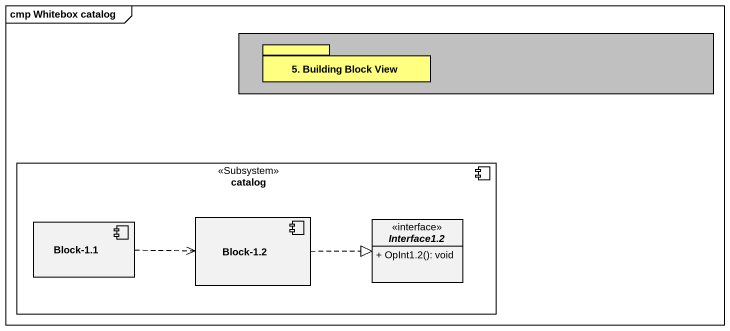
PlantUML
@startuml
mainframe cmp Whitebox catalog
allowmixing
hide circle
hide empty members
skinparam classAttributeIconSize 0
rectangle " " as rectangle1 #C0C0C0 {
  package "5. Building Block View" as p5_Building_Block_View #FFFF80 {
  }
}
component catalog <<Subsystem>> {
  component "Block-1.1" as Block_1_1
  component "Block-1.2" as Block_1_2
  interface "Interface1.2" as Interface1_2 <<interface>> {
    + OpInt1.2(): void
  }
}
Block_1_1 .right.> Block_1_2
Block_1_2 .right.|> Interface1_2
@enduml
